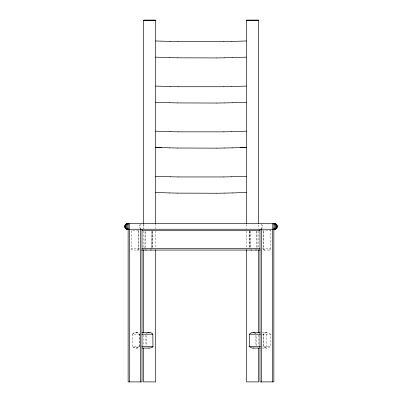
<?xml version="1.0" encoding="UTF-8"?>
<svg xmlns="http://www.w3.org/2000/svg" width="402" height="402" viewBox="0 0 402 402"><rect width="100%" height="100%" fill="white"/><g stroke="black" fill="none" stroke-linecap="round" stroke-linejoin="round"><path stroke-width="0.3" stroke-dasharray="2.01 1.51" d="M144.921 248.039L145.057 231.24M151.901 248.667L152.051 230.627M256.375 345.71L256.491 335.032M140.62 224.502C139.388 225.572 139.504 227.723 140.886 228.612M261.114 228.612C262.496 227.723 262.612 225.572 261.38 224.502M139.69 250.054L133.012 250.054A1.387 1.377 -90 0 1 131.635 248.667L131.635 230.627L139.74 230.627M262.265 230.627L270.365 230.627L270.365 248.667A1.387 1.377 -90 0 1 268.988 250.054L262.31 250.054M139.74 248.667L131.635 248.667A1.392 1.392 0 0 0 133.032 250.054M262.265 248.667L270.365 248.667M135.916 332.459L139.544 332.459M262.089 332.459L266.918 332.459M139.73 346.338L132.469 346.338L132.469 334.193L139.73 334.193M262.265 334.193L270.36 334.193L270.36 346.338L262.265 346.338M135.916 348.072L139.544 348.072M262.089 348.072L266.918 348.072M256.943 231.24L257.079 248.039M249.949 230.627L250.094 248.039M145.846 335.032L145.951 345.71M258.597 224.879L258.597 228.627M258.597 231.014L258.597 247.999M258.597 335.027L258.597 345.645M256.401 231.25L256.401 247.426M255.873 335.409L255.873 345.73M250.546 231.21L250.546 247.461M249.607 231.25L249.607 247.426M249.511 231.25L249.511 247.426M246.451 224.452L246.451 228.753M246.451 231.125L246.451 247.999M155.549 223.688L155.549 228.627M155.549 231.014L155.549 247.999M152.489 231.25L152.489 247.426M152.393 231.25L152.393 247.426M151.453 231.21L151.453 247.461M146.383 335.409L146.383 345.73M145.599 231.25L145.599 248.667M143.891 223.688L143.891 228.622M143.403 224.452L143.403 228.753M143.403 231.125L143.403 247.999M143.403 335.027L143.403 345.77M139.459 334.193L139.459 346.338A4.377 4.377 0 0 1 132.474 346.333A4.337 4.306 -90 0 0 139.358 346.338L139.358 334.193A4.337 4.306 -90 0 0 132.469 334.193M132.474 334.198A4.377 4.377 0 0 1 139.454 334.198M146.273 333.685A4.377 4.367 0 0 1 146.79 333.258M137.223 250.054A1.392 1.392 0 0 0 138.625 248.667L138.62 230.627A1.392 1.392 0 0 0 138.574 230.266M131.635 230.627A1.387 1.377 -90 0 1 131.68 230.266M264.777 250.054A1.392 1.392 0 0 1 263.375 248.667L263.38 230.627A1.392 1.392 0 0 1 263.426 230.266M270.179 249.361A1.397 1.397 0 0 1 268.968 250.054M254.968 332.916A4.382 4.372 0 0 1 256.064 333.685M270.36 334.193A4.337 4.301 90 0 0 266.255 332.509A4.377 4.377 0 0 0 263.431 334.193L263.431 346.338A4.377 4.377 0 0 0 266.255 348.016L266.255 332.509A4.337 4.301 -90 0 0 263.476 334.193L263.476 346.338A4.337 4.301 -90 0 0 270.36 346.338M146.82 333.69A4.337 4.306 -90 0 1 147.333 333.263M261.702 224.502A2.759 2.668 -90 0 1 261.702 228.426A2.814 2.724 -90 0 1 261.144 228.869M140.861 228.869A2.814 2.724 -90 0 1 140.298 228.426A2.759 2.668 -90 0 1 140.298 224.502M254.928 333.263A4.337 4.301 -90 0 1 255.436 333.69M264.853 250.054A1.387 1.377 -90 0 1 263.476 248.667L263.476 230.627A1.387 1.377 -90 0 1 263.526 230.266M138.479 230.266A1.387 1.377 -90 0 1 138.524 230.627L138.524 248.667A1.387 1.377 -90 0 1 137.147 250.054M270.37 230.627A1.392 1.392 0 0 0 270.32 230.266A1.387 1.377 -90 0 1 270.365 230.627"/><path stroke-width="0.6" d="M249.506 334.193L249.381 346.338A4.377 4.362 0 0 0 253.531 348.016M129.213 223.688L129.213 229.24M272.787 229.24L272.787 223.688M246.351 57.144L232.436 57.627M246.351 102.249L232.436 102.731M240.19 147.599L246.356 147.353L232.436 147.835M246.351 192.457L232.436 192.94M246.386 40.959L231.341 41.456M177.327 57.808L216.814 57.938M246.386 86.063L231.341 86.561M177.327 102.912L216.814 103.043M246.386 131.168L231.341 131.665M177.327 148.016L216.814 148.147M246.386 176.272L231.341 176.769M177.327 193.121L216.814 193.251M223.824 41.632L231.376 41.456M224.648 57.808L232.472 57.622M223.824 86.737L231.376 86.561M224.648 102.912L232.472 102.726M223.824 131.841L231.376 131.665M224.648 148.016L232.472 147.83M223.824 176.945L231.376 176.769M224.648 193.121L232.472 192.935M223.849 41.632L178.151 41.632M216.799 57.938L224.673 57.808M223.849 86.737L178.151 86.737M216.799 103.043L224.673 102.912M223.849 131.841L178.151 131.841M216.799 148.147L224.673 148.016M223.849 176.945L178.151 176.945M216.799 193.251L224.673 193.121M143.403 20.286L155.549 20.286M246.451 20.286L258.597 20.286M142.017 230.627L259.983 230.627M142.017 248.667L259.983 248.667M141.514 250.054L260.491 250.054M141.961 332.459L149.222 332.459M253.034 332.459L260.28 332.459M141.78 334.193L152.665 334.193M249.592 334.193L260.456 334.193M141.78 346.338L153.273 346.338M248.989 346.338L260.456 346.338M141.961 348.072L149.222 348.072M253.034 348.072L260.28 348.072M170.624 41.456L178.176 41.632M169.528 57.622L177.357 57.808M170.624 86.561L178.176 86.737M169.528 102.726L177.357 102.912M170.624 131.665L178.176 131.841M169.528 147.83L177.357 148.016M170.624 176.769L178.176 176.945M169.528 192.935L177.357 193.121M161.81 147.599L155.649 147.353L169.564 147.835M170.659 41.456L155.614 40.959M169.564 57.627L155.649 57.144M170.659 86.561L155.614 86.063M169.564 102.731L155.649 102.249M170.659 131.665L155.614 131.168M170.659 176.769L155.614 176.272M169.564 192.94L155.649 192.457M152.825 334.193L152.946 346.338A4.372 4.357 0 0 1 148.795 348.016M273.862 229.24L273.862 381.9L259.983 381.9L259.983 229.24M272.476 229.24L272.476 381.9M261.37 229.24L261.37 381.9M258.597 223.673L258.597 20.1L246.451 20.115L246.451 223.839M258.597 249.878L258.597 332.796M258.597 348.082L258.597 381.9L246.451 381.9L246.451 249.667M155.549 223.673L155.549 20.1L143.403 20.115L143.403 223.839M155.549 249.868L155.549 381.9L143.403 381.9L143.403 348.137M143.403 249.667L143.403 332.861M142.017 229.24L142.017 381.9L128.137 381.9L128.137 229.24M140.63 229.24L140.63 381.9M129.529 229.24L129.529 381.9M147.991 332.665A4.377 4.367 0 0 1 152.81 334.203M151.197 249.868A1.407 1.402 0 0 1 150.494 250.054M256.396 249.868A1.382 1.382 0 0 1 255.697 250.054M251.506 250.054A1.407 1.402 0 0 1 250.808 249.868M249.521 334.203A4.382 4.372 0 0 1 254.345 332.665M146.303 250.054A1.382 1.382 0 0 1 145.604 249.868M152.83 346.841A4.337 4.306 -90 0 1 152.323 347.268M274.29 229.24A2.814 2.437 -90 0 0 276.008 228.426A2.764 2.392 -90 0 0 276.008 224.502A2.814 2.437 -90 0 0 274.29 223.688M128.344 229.24A2.814 1.407 -90 0 1 127.354 228.426A2.764 1.382 -90 0 1 127.354 224.502A2.814 1.407 -90 0 1 128.344 223.688M128.761 229.24A2.814 0.729 -90 0 1 128.248 228.426A2.764 0.714 -90 0 1 128.248 224.502A2.814 0.729 -90 0 1 128.761 223.688M273.656 229.24A2.814 1.407 -90 0 0 274.646 228.426A2.764 1.382 -90 0 0 274.646 224.502A2.814 1.407 -90 0 0 273.656 223.688M273.239 229.24A2.814 0.729 -90 0 0 273.752 228.426A2.764 0.714 -90 0 0 273.752 224.502A2.814 0.729 -90 0 0 273.239 223.688M274.466 229.24A2.814 2.713 -90 0 0 276.38 228.426A2.764 2.668 -90 0 0 276.38 224.502A2.814 2.713 -90 0 0 274.466 223.688M274.018 229.24A2.814 1.99 -90 0 0 275.415 228.426A2.764 1.955 -90 0 0 275.415 224.502A2.814 1.99 -90 0 0 274.018 223.688M127.71 229.24A2.814 2.437 -90 0 1 125.992 228.426A2.764 2.392 -90 0 1 125.992 224.502A2.814 2.437 -90 0 1 127.71 223.688M127.982 229.24A2.814 1.99 -90 0 1 126.585 228.426A2.764 1.955 -90 0 1 126.585 224.502A2.814 1.99 -90 0 1 127.982 223.688M127.534 223.688A2.814 2.719 -90 0 0 125.62 224.502A2.764 2.668 -90 0 0 125.62 228.426A2.814 2.719 -90 0 0 127.534 229.24M274.526 223.688L127.474 223.688A2.809 2.809 0 0 0 125.499 224.502A2.764 2.764 0 0 0 125.499 228.426A2.809 2.809 0 0 0 127.474 229.24L274.526 229.24A2.809 2.809 0 0 0 276.501 228.426A2.764 2.764 0 0 0 276.501 224.502A2.809 2.809 0 0 0 274.526 223.688"/></g></svg>
